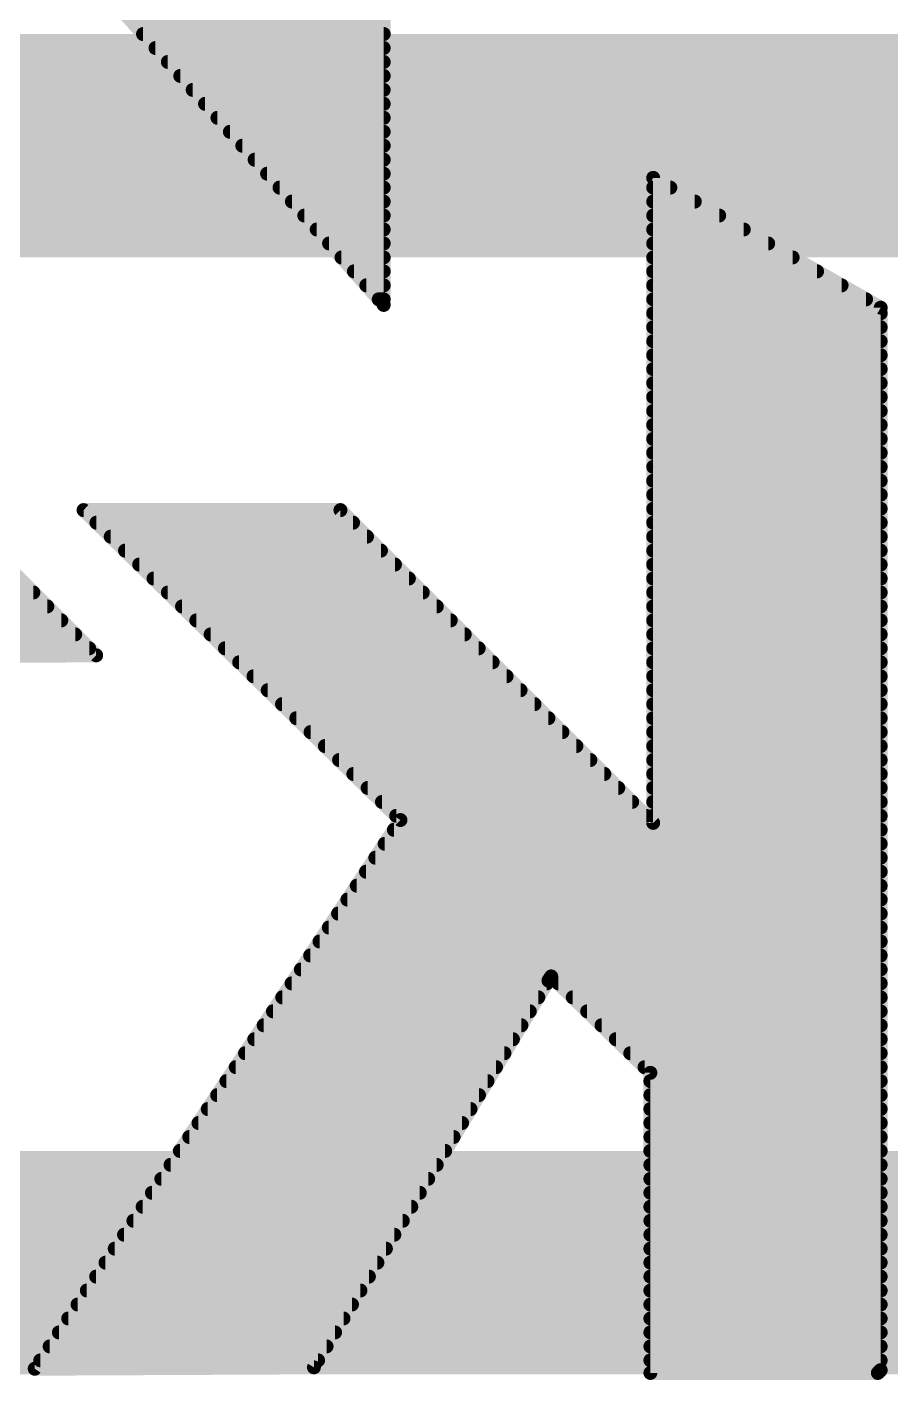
# Model space of a CAD drawing. Extents: x -12 to 102, y -12 to 69.
# Drawn here: x 39.892 to 41.464, y 59.223 to 61.684 of the extents above; entities that cross this region are included whole.
import ezdxf

# ---------------------------------------------------------------- set-up
doc = ezdxf.new("R2010")
doc.units = 0
doc.layers.add('16', color=132, linetype='CONTINUOUS')
doc.layers.add('22', color=40, linetype='CONTINUOUS')

msp = doc.modelspace()

# ---------------------------------------------------------------- linework, layer by layer
at = {"layer": '16', "const_width": 0.4064}
for points in [[(68.072, 61.468), (28.321, 61.468)], [(64.77, 59.436), (11.43, 59.436)]]:
    msp.add_lwpolyline(points, dxfattribs=at)
at = {"layer": '22', "const_width": 0.0254}
for points in [[(40.5409, 62.6948), (40.5409, 61.1784)], [(40.5409, 61.1784), (40.0533, 61.7271)], [(40.0804, 61.6966), (40.5409, 61.6966)], [(40.103, 61.6712), (40.5409, 61.6712)], [(40.1256, 61.6458), (40.5409, 61.6458)], [(40.1481, 61.6204), (40.5409, 61.6204)], [(40.1707, 61.595), (40.5409, 61.595)], [(40.1933, 61.5696), (40.5409, 61.5696)], [(40.2158, 61.5442), (40.5409, 61.5442)], [(40.2384, 61.5188), (40.5409, 61.5188)], [(40.261, 61.4934), (40.5409, 61.4934)], [(40.2836, 61.468), (40.5409, 61.468)], [(40.3061, 61.4426), (40.5409, 61.4426)], [(40.3287, 61.4172), (40.5409, 61.4172)], [(41.4452, 61.1734), (41.0312, 61.4096)], [(41.0312, 61.4096), (41.0312, 60.2361)], [(40.3513, 61.3918), (40.5409, 61.3918)], [(41.0312, 61.3918), (41.0624, 61.3918)], [(40.3738, 61.3664), (40.5409, 61.3664)], [(41.0312, 61.3664), (41.1069, 61.3664)], [(40.3964, 61.341), (40.5409, 61.341)], [(41.0312, 61.341), (41.1514, 61.341)], [(40.419, 61.3156), (40.5409, 61.3156)], [(41.0312, 61.3156), (41.196, 61.3156)], [(40.4415, 61.2902), (40.5409, 61.2902)], [(41.0312, 61.2902), (41.2405, 61.2902)], [(40.4641, 61.2648), (40.5409, 61.2648)], [(41.0312, 61.2648), (41.285, 61.2648)], [(40.4867, 61.2394), (40.5409, 61.2394)], [(41.0312, 61.2394), (41.3295, 61.2394)], [(40.5093, 61.214), (40.5409, 61.214)], [(41.0312, 61.214), (41.374, 61.214)], [(40.5318, 61.1886), (40.5409, 61.1886)], [(41.0312, 61.1886), (41.4186, 61.1886)], [(41.0312, 61.1632), (41.4452, 61.1632)], [(41.4452, 59.2404), (41.4452, 61.1734)], [(41.0312, 61.1378), (41.4452, 61.1378)], [(41.0312, 61.1124), (41.4452, 61.1124)], [(41.0312, 61.087), (41.4452, 61.087)], [(41.0312, 61.0616), (41.4452, 61.0616)], [(41.0312, 61.0362), (41.4452, 61.0362)], [(41.0312, 61.0108), (41.4452, 61.0108)], [(41.0312, 60.9854), (41.4452, 60.9854)], [(41.0312, 60.96), (41.4452, 60.96)], [(41.0312, 60.9346), (41.4452, 60.9346)], [(41.0312, 60.9092), (41.4452, 60.9092)], [(41.0312, 60.8838), (41.4452, 60.8838)], [(41.0312, 60.8584), (41.4452, 60.8584)], [(41.0312, 60.833), (41.4452, 60.833)], [(40.0177, 60.5409), (39.751, 60.8076)], [(40.4622, 60.8051), (39.9948, 60.8051)], [(39.9948, 60.8051), (40.5714, 60.2412)], [(41.0312, 60.2361), (40.4622, 60.8051)], [(41.0312, 60.8076), (41.4452, 60.8076)], [(40.0182, 60.7822), (40.4851, 60.7822)], [(41.0312, 60.7822), (41.4452, 60.7822)], [(40.0442, 60.7568), (40.5105, 60.7568)], [(41.0312, 60.7568), (41.4452, 60.7568)], [(40.0702, 60.7314), (40.5359, 60.7314)], [(41.0312, 60.7314), (41.4452, 60.7314)], [(40.0961, 60.706), (40.5613, 60.706)], [(41.0312, 60.706), (41.4452, 60.706)], [(40.1221, 60.6806), (40.5867, 60.6806)], [(41.0312, 60.6806), (41.4452, 60.6806)], [(38.9026, 60.6552), (39.9034, 60.6552)], [(40.1481, 60.6552), (40.6121, 60.6552)], [(41.0312, 60.6552), (41.4452, 60.6552)], [(38.9026, 60.6298), (39.9288, 60.6298)], [(40.174, 60.6298), (40.6375, 60.6298)], [(41.0312, 60.6298), (41.4452, 60.6298)], [(38.9026, 60.6044), (39.9542, 60.6044)], [(40.2, 60.6044), (40.6629, 60.6044)], [(41.0312, 60.6044), (41.4452, 60.6044)], [(38.9026, 60.579), (39.9796, 60.579)], [(40.226, 60.579), (40.6883, 60.579)], [(41.0312, 60.579), (41.4452, 60.579)], [(38.9026, 60.5536), (40.005, 60.5536)], [(39.6189, 60.5384), (40.0177, 60.5409)], [(40.252, 60.5536), (40.7137, 60.5536)], [(41.0312, 60.5536), (41.4452, 60.5536)], [(40.2779, 60.5282), (40.7391, 60.5282)], [(41.0312, 60.5282), (41.4452, 60.5282)], [(40.3039, 60.5028), (40.7645, 60.5028)], [(41.0312, 60.5028), (41.4452, 60.5028)], [(40.3299, 60.4774), (40.7899, 60.4774)], [(41.0312, 60.4774), (41.4452, 60.4774)], [(40.3559, 60.452), (40.8153, 60.452)], [(41.0312, 60.452), (41.4452, 60.452)], [(40.3818, 60.4266), (40.8407, 60.4266)], [(41.0312, 60.4266), (41.4452, 60.4266)], [(40.4078, 60.4012), (40.8661, 60.4012)], [(41.0312, 60.4012), (41.4452, 60.4012)], [(40.4338, 60.3758), (40.8915, 60.3758)], [(41.0312, 60.3758), (41.4452, 60.3758)], [(40.4597, 60.3504), (40.9169, 60.3504)], [(41.0312, 60.3504), (41.4452, 60.3504)], [(40.4857, 60.325), (40.9423, 60.325)], [(41.0312, 60.325), (41.4452, 60.325)], [(40.5117, 60.2996), (40.9677, 60.2996)], [(41.0312, 60.2996), (41.4452, 60.2996)], [(40.5377, 60.2742), (40.9931, 60.2742)], [(41.0312, 60.2742), (41.4452, 60.2742)], [(40.5636, 60.2488), (41.0185, 60.2488)], [(41.0312, 60.2488), (41.4452, 60.2488)], [(40.5714, 60.2412), (39.9059, 59.243)], [(40.5595, 60.2234), (41.4452, 60.2234)], [(40.5426, 60.198), (41.4452, 60.198)], [(40.5257, 60.1726), (41.4452, 60.1726)], [(40.5087, 60.1472), (41.4452, 60.1472)], [(40.4918, 60.1218), (41.4452, 60.1218)], [(40.4749, 60.0964), (41.4452, 60.0964)], [(40.4579, 60.071), (41.4452, 60.071)], [(40.441, 60.0456), (41.4452, 60.0456)], [(40.4241, 60.0202), (41.4452, 60.0202)], [(40.4071, 59.9948), (41.4452, 59.9948)], [(40.3902, 59.9694), (41.4452, 59.9694)], [(40.4139, 59.2455), (40.8407, 59.9491)], [(40.8407, 59.9491), (40.8457, 59.9567)], [(40.8457, 59.9567), (41.0261, 59.7814)], [(40.3733, 59.944), (40.8376, 59.944)], [(40.8588, 59.944), (41.4452, 59.944)], [(40.3563, 59.9186), (40.8222, 59.9186)], [(40.8849, 59.9186), (41.4452, 59.9186)], [(40.3394, 59.8932), (40.8068, 59.8932)], [(40.911, 59.8932), (41.4452, 59.8932)], [(40.3225, 59.8678), (40.7914, 59.8678)], [(40.9372, 59.8678), (41.4452, 59.8678)], [(40.3055, 59.8424), (40.776, 59.8424)], [(40.9633, 59.8424), (41.4452, 59.8424)], [(40.2886, 59.817), (40.7606, 59.817)], [(40.9895, 59.817), (41.4452, 59.817)], [(40.2717, 59.7916), (40.7452, 59.7916)], [(41.0156, 59.7916), (41.4452, 59.7916)], [(41.0261, 59.7814), (41.0261, 59.2353)], [(40.2547, 59.7662), (40.7298, 59.7662)], [(41.0261, 59.7662), (41.4452, 59.7662)], [(40.2378, 59.7408), (40.7143, 59.7408)], [(41.0261, 59.7408), (41.4452, 59.7408)], [(40.2208, 59.7154), (40.6989, 59.7154)], [(41.0261, 59.7154), (41.4452, 59.7154)], [(40.2039, 59.69), (40.6835, 59.69)], [(41.0261, 59.69), (41.4452, 59.69)], [(40.187, 59.6646), (40.6681, 59.6646)], [(41.0261, 59.6646), (41.4452, 59.6646)], [(40.17, 59.6392), (40.6527, 59.6392)], [(41.0261, 59.6392), (41.4452, 59.6392)], [(40.1531, 59.6138), (40.6373, 59.6138)], [(41.0261, 59.6138), (41.4452, 59.6138)], [(40.1362, 59.5884), (40.6219, 59.5884)], [(41.0261, 59.5884), (41.4452, 59.5884)], [(40.1192, 59.563), (40.6065, 59.563)], [(41.0261, 59.563), (41.4452, 59.563)], [(40.1023, 59.5376), (40.5911, 59.5376)], [(41.0261, 59.5376), (41.4452, 59.5376)], [(40.0854, 59.5122), (40.5757, 59.5122)], [(41.0261, 59.5122), (41.4452, 59.5122)], [(40.0684, 59.4868), (40.5603, 59.4868)], [(41.0261, 59.4868), (41.4452, 59.4868)], [(40.0515, 59.4614), (40.5449, 59.4614)], [(41.0261, 59.4614), (41.4452, 59.4614)], [(40.0346, 59.436), (40.5295, 59.436)], [(41.0261, 59.436), (41.4452, 59.436)], [(40.0176, 59.4106), (40.514, 59.4106)], [(41.0261, 59.4106), (41.4452, 59.4106)], [(40.0007, 59.3852), (40.4986, 59.3852)], [(41.0261, 59.3852), (41.4452, 59.3852)], [(39.9838, 59.3598), (40.4832, 59.3598)], [(41.0261, 59.3598), (41.4452, 59.3598)], [(39.9668, 59.3344), (40.4678, 59.3344)], [(41.0261, 59.3344), (41.4452, 59.3344)], [(39.9499, 59.309), (40.4524, 59.309)], [(41.0261, 59.309), (41.4452, 59.309)], [(39.933, 59.2836), (40.437, 59.2836)], [(41.0261, 59.2836), (41.4452, 59.2836)], [(39.916, 59.2582), (40.4216, 59.2582)], [(41.0261, 59.2582), (41.4452, 59.2582)], [(39.9059, 59.243), (40.4139, 59.2455)], [(41.0261, 59.2353), (41.4401, 59.2353)], [(41.4401, 59.2353), (41.4452, 59.2404)]]:
    msp.add_lwpolyline(points, dxfattribs=at)
at = {"layer": '22', "const_width": 0.0127}
for points in [[(40.103, 61.6776, 1), (40.103, 61.6649)], [(40.5409, 61.6649, 1), (40.5409, 61.6776)], [(40.1256, 61.6521, 1), (40.1256, 61.6395)], [(40.5409, 61.6395, 1), (40.5409, 61.6521)], [(40.1481, 61.6268, 1), (40.1481, 61.6141)], [(40.5409, 61.6141, 1), (40.5409, 61.6268)], [(40.1707, 61.6014, 1), (40.1707, 61.5887)], [(40.5409, 61.5887, 1), (40.5409, 61.6014)], [(40.1933, 61.5759, 1), (40.1933, 61.5633)], [(40.5409, 61.5633, 1), (40.5409, 61.5759)], [(40.2158, 61.5506, 1), (40.2158, 61.5379)], [(40.5409, 61.5379, 1), (40.5409, 61.5506)], [(40.2384, 61.5252, 1), (40.2384, 61.5125)], [(40.5409, 61.5125, 1), (40.5409, 61.5252)], [(40.261, 61.4997, 1), (40.261, 61.4871)], [(40.5409, 61.4871, 1), (40.5409, 61.4997)], [(40.2836, 61.4744, 1), (40.2836, 61.4617)], [(40.5409, 61.4617, 1), (40.5409, 61.4744)], [(40.3061, 61.449, 1), (40.3061, 61.4363)], [(40.5409, 61.4363, 1), (40.5409, 61.449)], [(40.3287, 61.4235, 1), (40.3287, 61.4109)], [(40.5409, 61.4109, 1), (40.5409, 61.4235)], [(41.0343, 61.4151, 1), (41.0281, 61.4041)], [(41.0376, 61.4096, 1), (41.0249, 61.4096)], [(40.3513, 61.3982, 1), (40.3513, 61.3855)], [(40.5409, 61.3855, 1), (40.5409, 61.3982)], [(41.0312, 61.3982, 1), (41.0312, 61.3855)], [(41.0624, 61.3855, 1), (41.0624, 61.3982)], [(40.3738, 61.3728, 1), (40.3738, 61.3601)], [(40.5409, 61.3601, 1), (40.5409, 61.3728)], [(41.0312, 61.3728, 1), (41.0312, 61.3601)], [(41.1069, 61.3601, 1), (41.1069, 61.3728)], [(40.3964, 61.3473, 1), (40.3964, 61.3347)], [(40.5409, 61.3347, 1), (40.5409, 61.3473)], [(41.0312, 61.3473, 1), (41.0312, 61.3347)], [(41.1514, 61.3347, 1), (41.1514, 61.3473)], [(40.419, 61.322, 1), (40.419, 61.3093)], [(40.5409, 61.3093, 1), (40.5409, 61.322)], [(41.0312, 61.322, 1), (41.0312, 61.3093)], [(41.196, 61.3093, 1), (41.196, 61.322)], [(40.4415, 61.2966, 1), (40.4415, 61.2839)], [(40.5409, 61.2839, 1), (40.5409, 61.2966)], [(41.0312, 61.2966, 1), (41.0312, 61.2839)], [(41.2405, 61.2839, 1), (41.2405, 61.2966)], [(40.4641, 61.2711, 1), (40.4641, 61.2585)], [(40.5409, 61.2585, 1), (40.5409, 61.2711)], [(41.0312, 61.2711, 1), (41.0312, 61.2585)], [(41.285, 61.2585, 1), (41.285, 61.2711)], [(40.4867, 61.2458, 1), (40.4867, 61.2331)], [(40.5409, 61.2331, 1), (40.5409, 61.2458)], [(41.0312, 61.2458, 1), (41.0312, 61.2331)], [(41.3295, 61.2331, 1), (41.3295, 61.2458)], [(40.5093, 61.2204, 1), (40.5093, 61.2077)], [(40.5409, 61.2077, 1), (40.5409, 61.2204)], [(41.0312, 61.2204, 1), (41.0312, 61.2077)], [(41.374, 61.2077, 1), (41.374, 61.2204)], [(40.5318, 61.1949, 1), (40.5318, 61.1823)], [(40.5409, 61.1823, 1), (40.5409, 61.1949)], [(41.0312, 61.1949, 1), (41.0312, 61.1823)], [(41.4186, 61.1823, 1), (41.4186, 61.1949)], [(40.5346, 61.1784, 1), (40.5472, 61.1784)], [(40.5362, 61.1742, 1), (40.5456, 61.1826)], [(41.0312, 61.1696, 1), (41.0312, 61.1569)], [(41.4515, 61.1734, 1), (41.4389, 61.1734)], [(41.4421, 61.1679, 1), (41.4483, 61.1789)], [(41.4452, 61.1569, 1), (41.4452, 61.1696)], [(41.0312, 61.1442, 1), (41.0312, 61.1315)], [(41.4452, 61.1315, 1), (41.4452, 61.1442)], [(41.0312, 61.1187, 1), (41.0312, 61.1061)], [(41.4452, 61.1061, 1), (41.4452, 61.1187)], [(41.0312, 61.0934, 1), (41.0312, 61.0807)], [(41.4452, 61.0807, 1), (41.4452, 61.0934)], [(41.0312, 61.068, 1), (41.0312, 61.0553)], [(41.4452, 61.0553, 1), (41.4452, 61.068)], [(41.0312, 61.0425, 1), (41.0312, 61.0299)], [(41.4452, 61.0299, 1), (41.4452, 61.0425)], [(41.0312, 61.0172, 1), (41.0312, 61.0045)], [(41.4452, 61.0045, 1), (41.4452, 61.0172)], [(41.0312, 60.9918, 1), (41.0312, 60.9791)], [(41.4452, 60.9791, 1), (41.4452, 60.9918)], [(41.0312, 60.9663, 1), (41.0312, 60.9537)], [(41.4452, 60.9537, 1), (41.4452, 60.9663)], [(41.0312, 60.941, 1), (41.0312, 60.9283)], [(41.4452, 60.9283, 1), (41.4452, 60.941)], [(41.0312, 60.9156, 1), (41.0312, 60.9029)], [(41.4452, 60.9029, 1), (41.4452, 60.9156)], [(41.0312, 60.8901, 1), (41.0312, 60.8775)], [(41.4452, 60.8775, 1), (41.4452, 60.8901)], [(41.0312, 60.8648, 1), (41.0312, 60.8521)], [(41.4452, 60.8521, 1), (41.4452, 60.8648)], [(41.0312, 60.8394, 1), (41.0312, 60.8267)], [(41.4452, 60.8267, 1), (41.4452, 60.8394)], [(39.9948, 60.8115, 1), (39.9948, 60.7988)], [(39.9992, 60.8096, 1), (39.9904, 60.8006)], [(40.4667, 60.8096, 1), (40.4577, 60.8006)], [(40.4622, 60.7988, 1), (40.4622, 60.8115)], [(41.0312, 60.8139, 1), (41.0312, 60.8013)], [(41.4452, 60.8013, 1), (41.4452, 60.8139)], [(40.0182, 60.7886, 1), (40.0182, 60.7759)], [(40.4851, 60.7759, 1), (40.4851, 60.7886)], [(41.0312, 60.7886, 1), (41.0312, 60.7759)], [(41.4452, 60.7759, 1), (41.4452, 60.7886)], [(40.0442, 60.7632, 1), (40.0442, 60.7505)], [(40.5105, 60.7505, 1), (40.5105, 60.7632)], [(41.0312, 60.7632, 1), (41.0312, 60.7505)], [(41.4452, 60.7505, 1), (41.4452, 60.7632)], [(40.0702, 60.7377, 1), (40.0702, 60.7251)], [(40.5359, 60.7251, 1), (40.5359, 60.7377)], [(41.0312, 60.7377, 1), (41.0312, 60.7251)], [(41.4452, 60.7251, 1), (41.4452, 60.7377)], [(40.0961, 60.7124, 1), (40.0961, 60.6997)], [(40.5613, 60.6997, 1), (40.5613, 60.7124)], [(41.0312, 60.7124, 1), (41.0312, 60.6997)], [(41.4452, 60.6997, 1), (41.4452, 60.7124)], [(40.1221, 60.687, 1), (40.1221, 60.6743)], [(40.5867, 60.6743, 1), (40.5867, 60.687)], [(41.0312, 60.687, 1), (41.0312, 60.6743)], [(41.4452, 60.6743, 1), (41.4452, 60.687)], [(39.9034, 60.6489, 1), (39.9034, 60.6615)], [(40.1481, 60.6615, 1), (40.1481, 60.6489)], [(40.6121, 60.6489, 1), (40.6121, 60.6615)], [(41.0312, 60.6615, 1), (41.0312, 60.6489)], [(41.4452, 60.6489, 1), (41.4452, 60.6615)], [(39.9288, 60.6235, 1), (39.9288, 60.6362)], [(40.174, 60.6362, 1), (40.174, 60.6235)], [(40.6375, 60.6235, 1), (40.6375, 60.6362)], [(41.0312, 60.6362, 1), (41.0312, 60.6235)], [(41.4452, 60.6235, 1), (41.4452, 60.6362)], [(39.9542, 60.5981, 1), (39.9542, 60.6108)], [(40.2, 60.6108, 1), (40.2, 60.5981)], [(40.6629, 60.5981, 1), (40.6629, 60.6108)], [(41.0312, 60.6108, 1), (41.0312, 60.5981)], [(41.4452, 60.5981, 1), (41.4452, 60.6108)], [(39.9796, 60.5727, 1), (39.9796, 60.5853)], [(40.226, 60.5853, 1), (40.226, 60.5727)], [(40.6883, 60.5727, 1), (40.6883, 60.5853)], [(41.0312, 60.5853, 1), (41.0312, 60.5727)], [(41.4452, 60.5727, 1), (41.4452, 60.5853)], [(40.005, 60.5473, 1), (40.005, 60.56)], [(40.0132, 60.5364, 1), (40.0222, 60.5454)], [(40.0177, 60.5346, 1), (40.0177, 60.5472)], [(40.252, 60.56, 1), (40.252, 60.5473)], [(40.7137, 60.5473, 1), (40.7137, 60.56)], [(41.0312, 60.56, 1), (41.0312, 60.5473)], [(41.4452, 60.5473, 1), (41.4452, 60.56)], [(40.2779, 60.5346, 1), (40.2779, 60.5219)], [(40.7391, 60.5219, 1), (40.7391, 60.5346)], [(41.0312, 60.5346, 1), (41.0312, 60.5219)], [(41.4452, 60.5219, 1), (41.4452, 60.5346)], [(40.3039, 60.5091, 1), (40.3039, 60.4965)], [(40.7645, 60.4965, 1), (40.7645, 60.5091)], [(41.0312, 60.5091, 1), (41.0312, 60.4965)], [(41.4452, 60.4965, 1), (41.4452, 60.5091)], [(40.3299, 60.4838, 1), (40.3299, 60.4711)], [(40.7899, 60.4711, 1), (40.7899, 60.4838)], [(41.0312, 60.4838, 1), (41.0312, 60.4711)], [(41.4452, 60.4711, 1), (41.4452, 60.4838)], [(40.3559, 60.4584, 1), (40.3559, 60.4457)], [(40.8153, 60.4457, 1), (40.8153, 60.4584)], [(41.0312, 60.4584, 1), (41.0312, 60.4457)], [(41.4452, 60.4457, 1), (41.4452, 60.4584)], [(40.3818, 60.4329, 1), (40.3818, 60.4203)], [(40.8407, 60.4203, 1), (40.8407, 60.4329)], [(41.0312, 60.4329, 1), (41.0312, 60.4203)], [(41.4452, 60.4203, 1), (41.4452, 60.4329)], [(40.4078, 60.4076, 1), (40.4078, 60.3949)], [(40.8661, 60.3949, 1), (40.8661, 60.4076)], [(41.0312, 60.4076, 1), (41.0312, 60.3949)], [(41.4452, 60.3949, 1), (41.4452, 60.4076)], [(40.4338, 60.3822, 1), (40.4338, 60.3695)], [(40.8915, 60.3695, 1), (40.8915, 60.3822)], [(41.0312, 60.3822, 1), (41.0312, 60.3695)], [(41.4452, 60.3695, 1), (41.4452, 60.3822)], [(40.4597, 60.3567, 1), (40.4597, 60.3441)], [(40.9169, 60.3441, 1), (40.9169, 60.3567)], [(41.0312, 60.3567, 1), (41.0312, 60.3441)], [(41.4452, 60.3441, 1), (41.4452, 60.3567)], [(40.4857, 60.3314, 1), (40.4857, 60.3187)], [(40.9423, 60.3187, 1), (40.9423, 60.3314)], [(41.0312, 60.3314, 1), (41.0312, 60.3187)], [(41.4452, 60.3187, 1), (41.4452, 60.3314)], [(40.5117, 60.306, 1), (40.5117, 60.2933)], [(40.9677, 60.2933, 1), (40.9677, 60.306)], [(41.0312, 60.306, 1), (41.0312, 60.2933)], [(41.4452, 60.2933, 1), (41.4452, 60.306)], [(40.5377, 60.2805, 1), (40.5377, 60.2679)], [(40.9931, 60.2679, 1), (40.9931, 60.2805)], [(41.0312, 60.2805, 1), (41.0312, 60.2679)], [(41.4452, 60.2679, 1), (41.4452, 60.2805)], [(40.5636, 60.2552, 1), (40.5636, 60.2425)], [(41.0185, 60.2425, 1), (41.0185, 60.2552)], [(41.0312, 60.2552, 1), (41.0312, 60.2425)], [(41.4452, 60.2425, 1), (41.4452, 60.2552)], [(40.5595, 60.2298, 1), (40.5595, 60.2171)], [(40.5767, 60.2377, 1), (40.5661, 60.2447)], [(40.567, 60.2367, 1), (40.5758, 60.2457)], [(41.0249, 60.2361, 1), (41.0376, 60.2361)], [(41.0267, 60.2316, 1), (41.0357, 60.2406)], [(41.4452, 60.2171, 1), (41.4452, 60.2298)], [(40.5426, 60.2043, 1), (40.5426, 60.1917)], [(41.4452, 60.1917, 1), (41.4452, 60.2043)], [(40.5257, 60.179, 1), (40.5257, 60.1663)], [(41.4452, 60.1663, 1), (41.4452, 60.179)], [(40.5087, 60.1536, 1), (40.5087, 60.1409)], [(41.4452, 60.1409, 1), (41.4452, 60.1536)], [(40.4918, 60.1281, 1), (40.4918, 60.1155)], [(41.4452, 60.1155, 1), (41.4452, 60.1281)], [(40.4749, 60.1028, 1), (40.4749, 60.0901)], [(41.4452, 60.0901, 1), (41.4452, 60.1028)], [(40.4579, 60.0774, 1), (40.4579, 60.0647)], [(41.4452, 60.0647, 1), (41.4452, 60.0774)], [(40.441, 60.0519, 1), (40.441, 60.0393)], [(41.4452, 60.0393, 1), (41.4452, 60.0519)], [(40.4241, 60.0266, 1), (40.4241, 60.0139)], [(41.4452, 60.0139, 1), (41.4452, 60.0266)], [(40.4071, 60.0012, 1), (40.4071, 59.9885)], [(41.4452, 59.9885, 1), (41.4452, 60.0012)], [(40.3902, 59.9757, 1), (40.3902, 59.9631)], [(40.8354, 59.9526, 1), (40.846, 59.9456)], [(40.8461, 59.9458, 1), (40.8353, 59.9524)], [(40.8501, 59.9613, 1), (40.8413, 59.9521)], [(40.851, 59.9532, 1), (40.8404, 59.9602)], [(41.4452, 59.9631, 1), (41.4452, 59.9757)], [(40.3733, 59.9504, 1), (40.3733, 59.9377)], [(40.8376, 59.9377, 1), (40.8376, 59.9504)], [(40.8588, 59.9504, 1), (40.8588, 59.9377)], [(41.4452, 59.9377, 1), (41.4452, 59.9504)], [(40.3563, 59.925, 1), (40.3563, 59.9123)], [(40.8222, 59.9123, 1), (40.8222, 59.925)], [(40.8849, 59.925, 1), (40.8849, 59.9123)], [(41.4452, 59.9123, 1), (41.4452, 59.925)], [(40.3394, 59.8995, 1), (40.3394, 59.8869)], [(40.8068, 59.8869, 1), (40.8068, 59.8995)], [(40.911, 59.8995, 1), (40.911, 59.8869)], [(41.4452, 59.8869, 1), (41.4452, 59.8995)], [(40.3225, 59.8742, 1), (40.3225, 59.8615)], [(40.7914, 59.8615, 1), (40.7914, 59.8742)], [(40.9372, 59.8742, 1), (40.9372, 59.8615)], [(41.4452, 59.8615, 1), (41.4452, 59.8742)], [(40.3055, 59.8488, 1), (40.3055, 59.8361)], [(40.776, 59.8361, 1), (40.776, 59.8488)], [(40.9633, 59.8488, 1), (40.9633, 59.8361)], [(41.4452, 59.8361, 1), (41.4452, 59.8488)], [(40.2886, 59.8233, 1), (40.2886, 59.8107)], [(40.7606, 59.8107, 1), (40.7606, 59.8233)], [(40.9895, 59.8233, 1), (40.9895, 59.8107)], [(41.4452, 59.8107, 1), (41.4452, 59.8233)], [(40.2717, 59.798, 1), (40.2717, 59.7853)], [(40.7452, 59.7853, 1), (40.7452, 59.798)], [(41.0156, 59.798, 1), (41.0156, 59.7853)], [(41.0324, 59.7814, 1), (41.0198, 59.7814)], [(41.0217, 59.7768, 1), (41.0305, 59.786)], [(41.4452, 59.7853, 1), (41.4452, 59.798)], [(40.2547, 59.7726, 1), (40.2547, 59.7599)], [(40.7298, 59.7599, 1), (40.7298, 59.7726)], [(41.0261, 59.7726, 1), (41.0261, 59.7599)], [(41.4452, 59.7599, 1), (41.4452, 59.7726)], [(40.2378, 59.7471, 1), (40.2378, 59.7345)], [(40.7143, 59.7345, 1), (40.7143, 59.7471)], [(41.0261, 59.7471, 1), (41.0261, 59.7345)], [(41.4452, 59.7345, 1), (41.4452, 59.7471)], [(40.2208, 59.7218, 1), (40.2208, 59.7091)], [(40.6989, 59.7091, 1), (40.6989, 59.7218)], [(41.0261, 59.7218, 1), (41.0261, 59.7091)], [(41.4452, 59.7091, 1), (41.4452, 59.7218)], [(40.2039, 59.6964, 1), (40.2039, 59.6837)], [(40.6835, 59.6837, 1), (40.6835, 59.6964)], [(41.0261, 59.6964, 1), (41.0261, 59.6837)], [(41.4452, 59.6837, 1), (41.4452, 59.6964)], [(40.187, 59.6709, 1), (40.187, 59.6583)], [(40.6681, 59.6583, 1), (40.6681, 59.6709)], [(41.0261, 59.6709, 1), (41.0261, 59.6583)], [(41.4452, 59.6583, 1), (41.4452, 59.6709)], [(40.17, 59.6456, 1), (40.17, 59.6329)], [(40.6527, 59.6329, 1), (40.6527, 59.6456)], [(41.0261, 59.6456, 1), (41.0261, 59.6329)], [(41.4452, 59.6329, 1), (41.4452, 59.6456)], [(40.1531, 59.6202, 1), (40.1531, 59.6075)], [(40.6373, 59.6075, 1), (40.6373, 59.6202)], [(41.0261, 59.6202, 1), (41.0261, 59.6075)], [(41.4452, 59.6075, 1), (41.4452, 59.6202)], [(40.1362, 59.5947, 1), (40.1362, 59.5821)], [(40.6219, 59.5821, 1), (40.6219, 59.5947)], [(41.0261, 59.5947, 1), (41.0261, 59.5821)], [(41.4452, 59.5821, 1), (41.4452, 59.5947)], [(40.1192, 59.5694, 1), (40.1192, 59.5567)], [(40.6065, 59.5567, 1), (40.6065, 59.5694)], [(41.0261, 59.5694, 1), (41.0261, 59.5567)], [(41.4452, 59.5567, 1), (41.4452, 59.5694)], [(40.1023, 59.544, 1), (40.1023, 59.5313)], [(40.5911, 59.5313, 1), (40.5911, 59.544)], [(41.0261, 59.544, 1), (41.0261, 59.5313)], [(41.4452, 59.5313, 1), (41.4452, 59.544)], [(40.0854, 59.5185, 1), (40.0854, 59.5059)], [(40.5757, 59.5059, 1), (40.5757, 59.5185)], [(41.0261, 59.5185, 1), (41.0261, 59.5059)], [(41.4452, 59.5059, 1), (41.4452, 59.5185)], [(40.0684, 59.4931, 1), (40.0684, 59.4805)], [(40.5603, 59.4805, 1), (40.5603, 59.4931)], [(41.0261, 59.4931, 1), (41.0261, 59.4805)], [(41.4452, 59.4805, 1), (41.4452, 59.4931)], [(40.0515, 59.4678, 1), (40.0515, 59.4551)], [(40.5449, 59.4551, 1), (40.5449, 59.4678)], [(41.0261, 59.4678, 1), (41.0261, 59.4551)], [(41.4452, 59.4551, 1), (41.4452, 59.4678)], [(40.0346, 59.4423, 1), (40.0346, 59.4297)], [(40.5295, 59.4297, 1), (40.5295, 59.4423)], [(41.0261, 59.4423, 1), (41.0261, 59.4297)], [(41.4452, 59.4297, 1), (41.4452, 59.4423)], [(40.0176, 59.4169, 1), (40.0176, 59.4043)], [(40.514, 59.4043, 1), (40.514, 59.4169)], [(41.0261, 59.4169, 1), (41.0261, 59.4043)], [(41.4452, 59.4043, 1), (41.4452, 59.4169)], [(40.0007, 59.3916, 1), (40.0007, 59.3789)], [(40.4986, 59.3789, 1), (40.4986, 59.3916)], [(41.0261, 59.3916, 1), (41.0261, 59.3789)], [(41.4452, 59.3789, 1), (41.4452, 59.3916)], [(39.9838, 59.3661, 1), (39.9838, 59.3535)], [(40.4832, 59.3535, 1), (40.4832, 59.3661)], [(41.0261, 59.3661, 1), (41.0261, 59.3535)], [(41.4452, 59.3535, 1), (41.4452, 59.3661)], [(39.9668, 59.3407, 1), (39.9668, 59.3281)], [(40.4678, 59.3281, 1), (40.4678, 59.3407)], [(41.0261, 59.3407, 1), (41.0261, 59.3281)], [(41.4452, 59.3281, 1), (41.4452, 59.3407)], [(39.9499, 59.3154, 1), (39.9499, 59.3027)], [(40.4524, 59.3027, 1), (40.4524, 59.3154)], [(41.0261, 59.3154, 1), (41.0261, 59.3027)], [(41.4452, 59.3027, 1), (41.4452, 59.3154)], [(39.933, 59.2899, 1), (39.933, 59.2773)], [(40.437, 59.2773, 1), (40.437, 59.2899)], [(41.0261, 59.2899, 1), (41.0261, 59.2773)], [(41.4452, 59.2773, 1), (41.4452, 59.2899)], [(39.916, 59.2645, 1), (39.916, 59.2519)], [(40.4216, 59.2519, 1), (40.4216, 59.2645)], [(41.0261, 59.2645, 1), (41.0261, 59.2519)], [(41.4452, 59.2519, 1), (41.4452, 59.2645)], [(39.9006, 59.2465, 1), (39.9112, 59.2395)], [(39.9059, 59.2493, 1), (39.9059, 59.2367)], [(40.4085, 59.2488, 1), (40.4193, 59.2422)], [(40.4139, 59.2392, 1), (40.4139, 59.2518)], [(41.0261, 59.2416, 1), (41.0261, 59.229)], [(41.4356, 59.2398, 1), (41.4446, 59.2308)], [(41.4389, 59.2404, 1), (41.4515, 59.2404)], [(41.4401, 59.229, 1), (41.4401, 59.2416)], [(41.4497, 59.2359, 1), (41.4407, 59.2449)], [(41.0198, 59.2353, 1), (41.0324, 59.2353)]]:
    msp.add_lwpolyline(points, format="xyb", dxfattribs=at)

doc.saveas('drawing.dxf')
